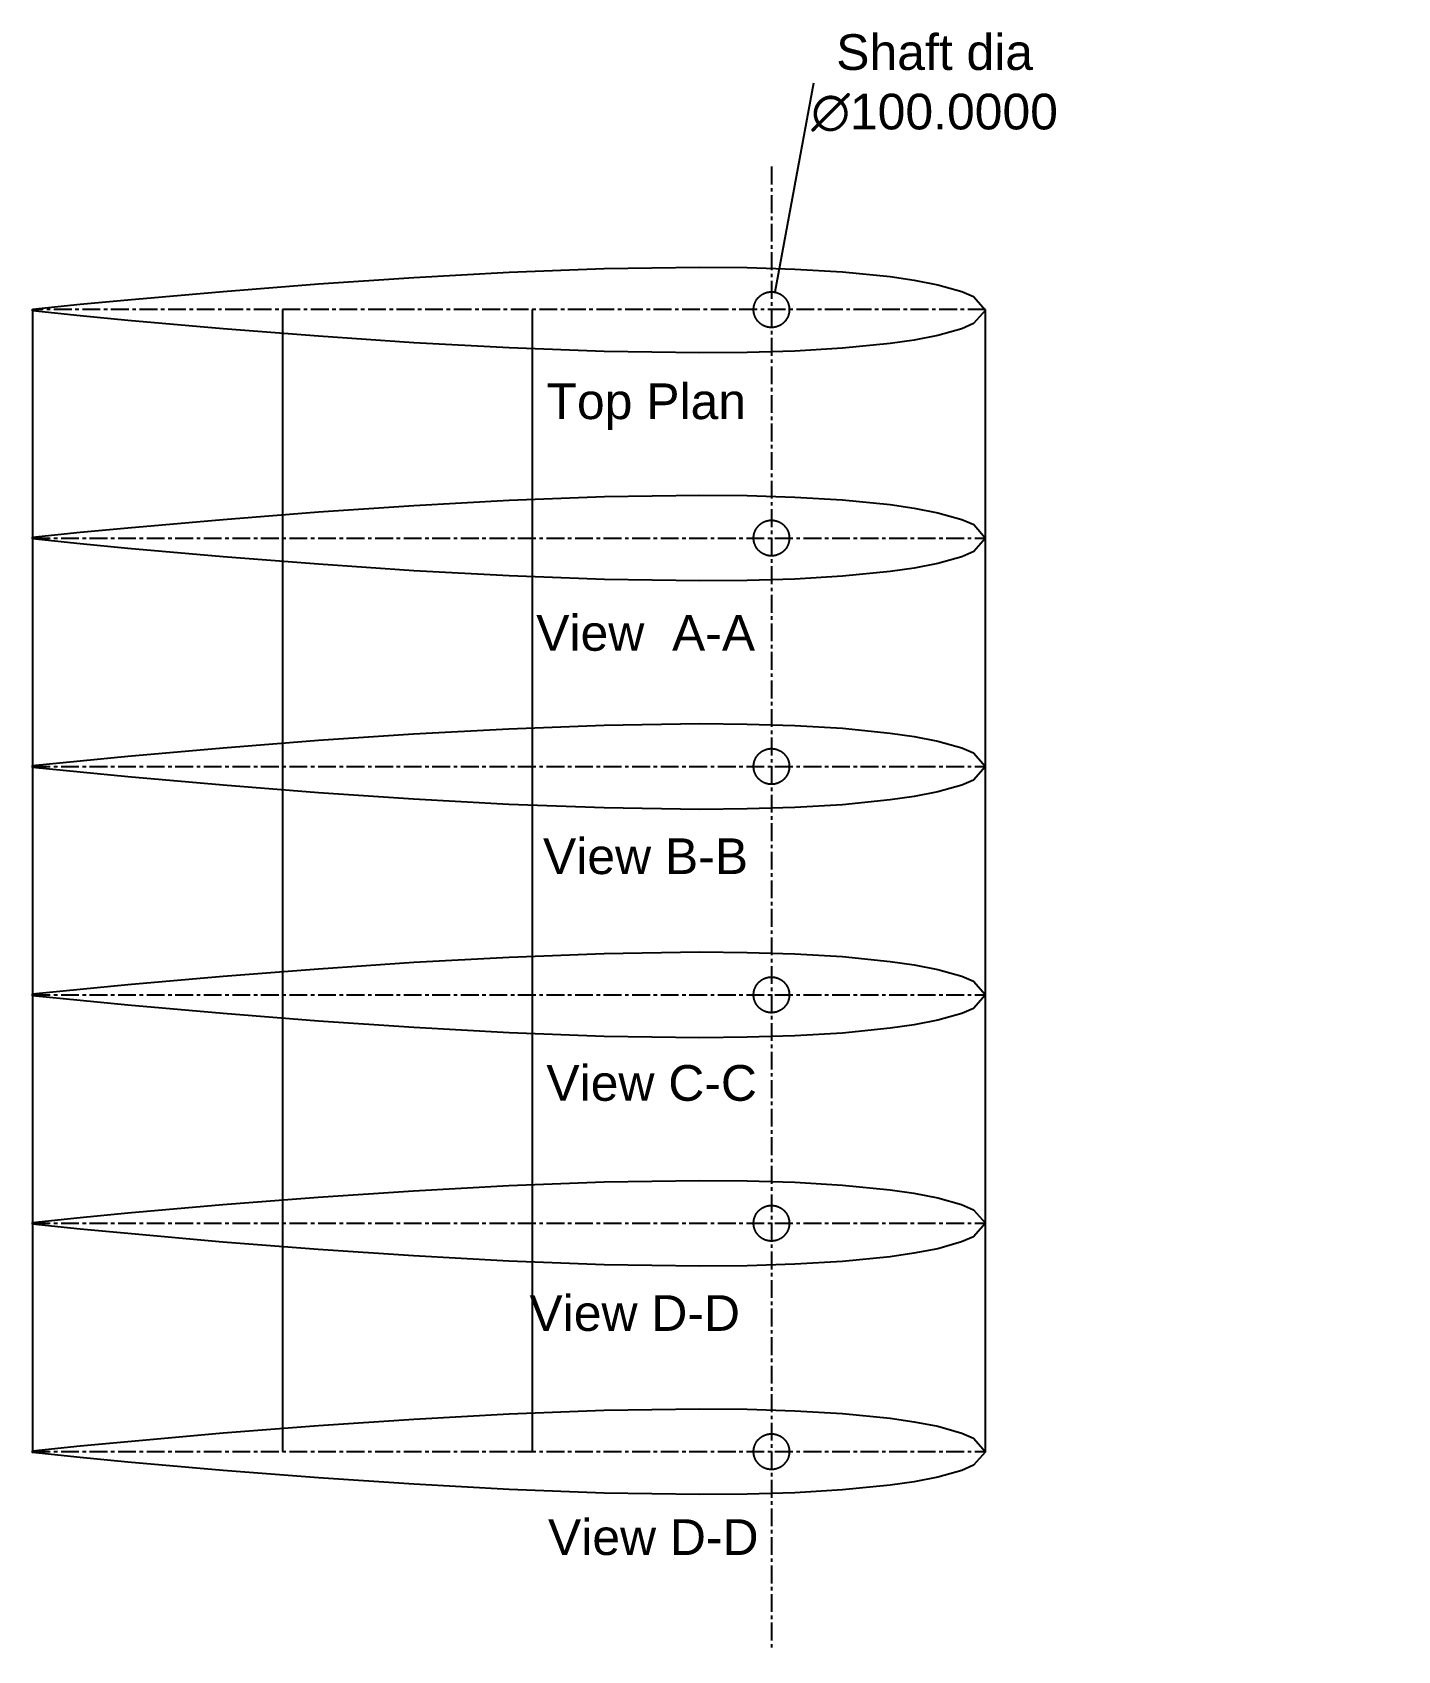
# Model space of a CAD drawing. Header units: millimetres. Extents: x 52 to 3876, y -565 to 3969.
import ezdxf

# ---------------------------------------------------------------- set-up
doc = ezdxf.new("R2010")
doc.units = ezdxf.units.MM
doc.header["$LTSCALE"] = 40
doc.header["$MEASUREMENT"] = 0
doc.linetypes.add('CENTER', pattern=[2, 1.25, -0.25, 0.25, -0.25])
doc.styles.get("Standard").update_dxf_attribs({"font": 'arial.ttf'})
doc.dimstyles.get("Standard").update_dxf_attribs({"dimtxt": 0.18, "dimasz": 0.18, "dimexe": 0.18, "dimexo": 0.0625, "dimgap": 0.09, "dimtad": 0, "dimtih": 1, "dimtoh": 1, "dimdec": 4, "dimzin": 0, "dimdsep": 46, "dimtxsty": 'Standard', "dimcen": 0.09, "dimadec": 0, "dimazin": 0, "dimtfac": 1, "dimtdec": 4, "dimtofl": 0, "dimtmove": 0, "dimatfit": 3, "dimfxl": 1, "dimtolj": 1, "dimtzin": 0, "dimarcsym": 0})

# ---------------------------------------------------------------- blocks, each defined once
blk = doc.blocks.new('*D21')
at = {"color": 0, "linetype": 'CENTER', "lineweight": -2, "ltscale": 40, "transparency": 16777216}
for p, q in [((2239.5, 3827.3), (2131.2, 3241.5)), ((2239.6, 3827.3), (2239.5, 3827.3)), ((2122, 3192.2), (2122.2, 3192.2)), ((2122.1, 3192.1), (2122.1, 3192.3))]:
    blk.add_line(p, q, dxfattribs=at)
at = {"color": 0, "linetype": 'CENTER', "ltscale": 40, "transparency": 16777216}
blk.add_solid([(2131.2, 3241.6), (2131.3, 3241.5), (2131.2, 3241.4)], dxfattribs=at)
at = {"layer": 'Defpoints', "color": 0, "linetype": 'CENTER', "ltscale": 40, "transparency": 16777216}
for p in [(2131.2, 3241.4), (2113, 3143)]:
    blk.add_point(p, dxfattribs=at)
at = {"color": 0, "linetype": 'CENTER', "ltscale": 40, "transparency": 16777216, "insert": (2579.2, 3827.3), "char_height": 0.18, "attachment_point": 5}
blk.add_mtext('\\A1;{\\H555.55556x;Shaft dia\\P∅100.0000}', dxfattribs=at)

msp = doc.modelspace()

# ---------------------------------------------------------------- linework, layer by layer
at = {"linetype": 'CENTER'}
for p, q in [((2122.10938, 3592.9828), (2122.10938, -565.39465)), ((2721.91678, 3192.20115), (51.91678, 3192.20115)), ((51.91678, 2552.20115), (2721.91678, 2552.20115)), ((51.91678, 1912.20115), (2721.91678, 1912.20115)), ((51.91678, 1272.20115), (2721.91678, 1272.20115)), ((51.91678, 632.20115), (2721.91678, 632.20115)), ((51.91678, -7.79885), (2721.91678, -7.79885))]:
    msp.add_line(p, q, dxfattribs=at)
for p, q in [((51.91678, 3192.20115), (51.91678, -7.79885)), ((51.91678, 3192.20115), (51.91678, -7.79885)), ((2721.91678, -7.79885), (2721.91678, 3192.20115))]:
    msp.add_line(p, q)
at = {"linetype": 'Continuous'}
for p, q in [((751.91678, 3192.20115), (751.91678, -7.79885)), ((1451.91678, 3192.20115), (1451.91678, -7.79885))]:
    msp.add_line(p, q, dxfattribs=at)
for points in [[(51.91678, 3193.50973), (185.41678, 3207.14008), (318.91678, 3219.98278), (585.91678, 3243.51883), (852.91678, 3264.35818), (1119.91678, 3282.36733), (1386.91678, 3296.99893), (1653.91678, 3307.19833), (1920.91678, 3311.17663), (2054.41678, 3309.96178), (2187.91678, 3305.87668), (2321.41678, 3298.02688), (2454.91678, 3284.75698), (2521.66678, 3275.09158), (2588.41678, 3262.16878), (2655.16678, 3243.34528), (2688.54178, 3228.91393), (2721.91678, 3190.98658), (2688.54178, 3153.05923), (2655.16678, 3138.62788), (2588.41678, 3119.80438), (2521.66678, 3106.88158), (2454.91678, 3097.21618), (2321.41678, 3083.94628), (2187.91678, 3076.09648), (2054.41678, 3072.01138), (1920.91678, 3070.79653), (1653.91678, 3074.77483), (1386.91678, 3084.97423), (1119.91678, 3099.60583), (852.91678, 3117.61498), (585.91678, 3138.45433), (318.91678, 3161.99038), (185.41678, 3174.83308), (51.91678, 3188.46343)], [(52.02314, 2554.613), (185.52314, 2568.24335), (319.02314, 2581.08605), (586.02314, 2604.6221), (853.02314, 2625.46145), (1120.02314, 2643.4706), (1387.02314, 2658.1022), (1654.02314, 2668.3016), (1921.02314, 2672.2799), (2054.52314, 2671.06505), (2188.02314, 2666.97995), (2321.52314, 2659.13015), (2455.02314, 2645.86025), (2521.77314, 2636.19485), (2588.52314, 2623.27205), (2655.27314, 2604.44855), (2688.64814, 2590.0172), (2722.02314, 2552.08985), (2688.64814, 2514.1625), (2655.27314, 2499.73115), (2588.52314, 2480.90765), (2521.77314, 2467.98485), (2455.02314, 2458.31945), (2321.52314, 2445.04955), (2188.02314, 2437.19975), (2054.52314, 2433.11465), (1921.02314, 2431.8998), (1654.02314, 2435.8781), (1387.02314, 2446.0775), (1120.02314, 2460.7091), (853.02314, 2478.71825), (586.02314, 2499.5576), (319.02314, 2523.09365), (185.52314, 2535.93635), (52.02314, 2549.5667)], [(51.76814, 1914.58551), (185.26814, 1928.21586), (318.76814, 1941.05856), (585.76814, 1964.59461), (852.76814, 1985.43396), (1119.76814, 2003.44311), (1386.76814, 2018.07471), (1653.76814, 2028.27411), (1920.76814, 2032.25241), (2054.26814, 2031.03756), (2187.76814, 2026.95246), (2321.26814, 2019.10266), (2454.76814, 2005.83276), (2521.51814, 1996.16736), (2588.26814, 1983.24456), (2655.01814, 1964.42106), (2688.39314, 1949.98971), (2721.76814, 1912.06236), (2688.39314, 1874.13501), (2655.01814, 1859.70366), (2588.26814, 1840.88016), (2521.51814, 1827.95736), (2454.76814, 1818.29196), (2321.26814, 1805.02206), (2187.76814, 1797.17226), (2054.26814, 1793.08716), (1920.76814, 1791.87231), (1653.76814, 1795.85061), (1386.76814, 1806.05001), (1119.76814, 1820.68161), (852.76814, 1838.69076), (585.76814, 1859.53011), (318.76814, 1883.06616), (185.26814, 1895.90886), (51.76814, 1909.53921)], [(51.92605, 1274.68519), (185.42605, 1288.31554), (318.92605, 1301.15824), (585.92605, 1324.69429), (852.92605, 1345.53364), (1119.92605, 1363.54279), (1386.92605, 1378.17439), (1653.92605, 1388.37379), (1920.92605, 1392.35209), (2054.42605, 1391.13724), (2187.92605, 1387.05214), (2321.42605, 1379.20234), (2454.92605, 1365.93244), (2521.67605, 1356.26704), (2588.42605, 1343.34424), (2655.17605, 1324.52074), (2688.55105, 1310.08939), (2721.92605, 1272.16204), (2688.55105, 1234.23469), (2655.17605, 1219.80334), (2588.42605, 1200.97984), (2521.67605, 1188.05704), (2454.92605, 1178.39164), (2321.42605, 1165.12174), (2187.92605, 1157.27194), (2054.42605, 1153.18684), (1920.92605, 1151.97199), (1653.92605, 1155.95029), (1386.92605, 1166.14969), (1119.92605, 1180.78129), (852.92605, 1198.79044), (585.92605, 1219.62979), (318.92605, 1243.16584), (185.42605, 1256.00854), (51.92605, 1269.63889)], [(51.66851, 634.62042), (185.16851, 648.25077), (318.66851, 661.09347), (585.66851, 684.62952), (852.66851, 705.46887), (1119.66851, 723.47802), (1386.66851, 738.10962), (1653.66851, 748.30902), (1920.66851, 752.28732), (2054.16851, 751.07247), (2187.66851, 746.98737), (2321.16851, 739.13757), (2454.66851, 725.86767), (2521.41851, 716.20227), (2588.16851, 703.27947), (2654.91851, 684.45597), (2688.29351, 670.02462), (2721.66851, 632.09727), (2688.29351, 594.16992), (2654.91851, 579.73857), (2588.16851, 560.91507), (2521.41851, 547.99227), (2454.66851, 538.32687), (2321.16851, 525.05697), (2187.66851, 517.20717), (2054.16851, 513.12207), (1920.66851, 511.90722), (1653.66851, 515.88552), (1386.66851, 526.08492), (1119.66851, 540.71652), (852.66851, 558.72567), (585.66851, 579.56502), (318.66851, 603.10107), (185.16851, 615.94377), (51.66851, 629.57412)], [(51.92557, -5.40063), (185.42557, 8.22972), (318.92557, 21.07242), (585.92557, 44.60847), (852.92557, 65.44782), (1119.92557, 83.45697), (1386.92557, 98.08857), (1653.92557, 108.28797), (1920.92557, 112.26627), (2054.42557, 111.05142), (2187.92557, 106.96632), (2321.42557, 99.11652), (2454.92557, 85.84662), (2521.67557, 76.18122), (2588.42557, 63.25842), (2655.17557, 44.43492), (2688.55057, 30.00357), (2721.92557, -7.92378), (2688.55057, -45.85113), (2655.17557, -60.28248), (2588.42557, -79.10598), (2521.67557, -92.02878), (2454.92557, -101.69418), (2321.42557, -114.96408), (2187.92557, -122.81388), (2054.42557, -126.89898), (1920.92557, -128.11383), (1653.92557, -124.13553), (1386.92557, -113.93613), (1119.92557, -99.30453), (852.92557, -81.29538), (585.92557, -60.45603), (318.92557, -36.91998), (185.42557, -24.07728), (51.92557, -10.44693)]]:
    msp.add_lwpolyline(points, close=True)
at = {"linetype": 'CENTER', "ltscale": 40}
for centre in [(2122.10938, 3192.20115), (2122.10938, 2552.20115), (2122.10938, 1912.20115), (2122.10938, 1272.20115), (2122.10938, 632.20115), (2122.10938, -7.79885)]:
    msp.add_circle(centre, 50, dxfattribs=at)

# ---------------------------------------------------------------- texts
at = {"linetype": 'CENTER', "ltscale": 40, "attachment_point": 1}
for s, width, heights, insert, char_height in [('Top Plan', 1876.6620131, [0], (3875.14903, 3452.69889), 0.2), ('Top Plan', 2155.5927749, [63.88131], (1491.90854, 2985.51897), 100), ('View  A-A', 2155.5927749, [63.88131], (1463.12247, 2336.42894), 100), ('View B-B', 2155.5927749, [63.88131], (1482.09864, 1710.63526), 100), ('View C-C', 2155.5927749, [63.88131], (1491.58673, 1075.36045), 100), ('View D-D', 2155.5927749, [63.88131], (1444.14483, 430.60313), 100), ('View D-D', 2155.5927749, [63.88131], (1496.10669, -197.29387), 100)]:
    msp.add_mtext_dynamic_manual_height_columns(s, width=width, gutter_width=1, heights=heights, dxfattribs=dict(at, insert=insert, char_height=char_height))

# ---------------------------------------------------------------- dimensions: what is measured, and where the dimension line sits
at = {"linetype": 'CENTER', "ltscale": 40}
dim = msp.add_diameter_dim_2p(p1=(2113.02422, 3143.03348), p2=(2131.19454, 3241.36882), text='{\\H555.55556x;Shaft dia\\P<>}', dimstyle='Standard', dxfattribs=at)
dim.commit()
dim.dimension.update_dxf_attribs({"geometry": '*D21', "text_midpoint": (2579.21949, 3827.25598), "dimtype": 163})

doc.saveas('drawing.dxf')
